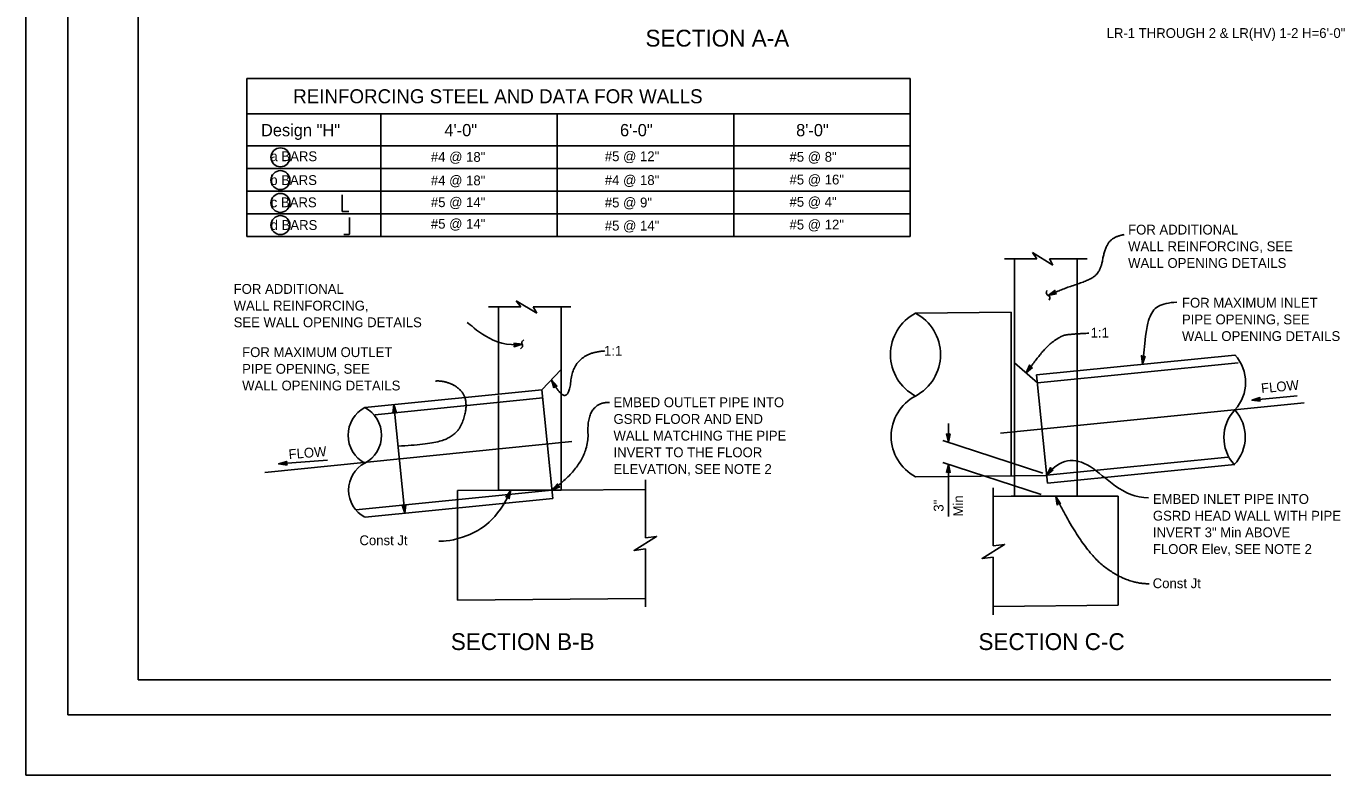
# Model space of a CAD drawing. Extents: x -893 to 867, y -474 to 712.
# Drawn here: x -893 to 31, y -474 to 60 of the extents above; entities that cross this region are included whole.
import ezdxf

# ---------------------------------------------------------------- set-up
doc = ezdxf.new("R2010")
doc.units = 0
for name, color, linetype in [('border_PLOTTING-ELEMENTS', 7, 'Continuous'), ('border_rw_22x34_Cut_Lines', 7, 'Continuous'), ('border_SHEET', 7, 'Continuous'), ('df_DETAIL', 7, 'Continuous'), ('df_DETAIL-anno', 7, 'Continuous'), ('df_QTY-TABLE', 7, 'Continuous'), ('pp_PRESENTATION', 7, 'Continuous')]:
    doc.layers.add(name, color=color, linetype=linetype)

msp = doc.modelspace()

# ---------------------------------------------------------------- linework, layer by layer
at = {"layer": 'border_PLOTTING-ELEMENTS'}
for points in [[(-893.45, -474.04), (866.55, -474.04), (866.55, 711.96), (-893.45, 711.96)], [(-893.45, -474.04), (866.55, -474.04), (866.55, 711.96), (-893.45, 711.96)], [(-863.45, 668.96), (836.55, 668.96), (836.55, -431.04), (-863.45, -431.04)]]:
    msp.add_lwpolyline(points, close=True, dxfattribs=at)
at = {"layer": 'border_rw_22x34_Cut_Lines'}
msp.add_lwpolyline([(-863.45, 668.96), (836.55, 668.96), (836.55, -431.04), (-863.45, -431.04)], close=True, dxfattribs=at)
at = {"layer": 'border_SHEET'}
for p, q in [((-813.45, -406.04), (-813.45, 643.96)), ((811.55, -406.04), (-813.45, -406.04))]:
    msp.add_line(p, q, dxfattribs=at)
at = {"layer": 'df_DETAIL'}
for p, q in [((-172.33, -105.81), (-175.54, -101.34)), ((-175.5, -101.35), (-160.93, -110.27)), ((-195.44, -105.81), (-172.33, -105.81)), ((-188.26, -179.92), (-188.26, -105.81)), ((-160.93, -110.27), (-163.39, -105.81)), ((-163.39, -105.81), (-136.54, -105.81)), ((-143.54, -185.63), (-143.54, -105.81)), ((-540.49, -140.12), (-543.7, -135.65)), ((-543.67, -135.66), (-529.09, -144.58)), ((-563.6, -140.12), (-540.49, -140.12)), ((-556.43, -202.37), (-556.43, -140.12)), ((-529.09, -144.58), (-531.55, -140.12)), ((-531.55, -140.12), (-504.7, -140.12)), ((-511.7, -191.2), (-511.7, -140.12)), ((-258.93, -144.54), (-190.79, -143.86)), ((-190.79, -143.86), (-190.79, -260.53)), ((-31.1, -174.39), (-172.51, -188.53)), ((-525.41, -199.24), (-511.7, -184.79)), ((-188.26, -179.92), (-188.26, -260.51)), ((-171.93, -194.33), (-188.26, -179.92)), ((-28.68, -180.01), (-171.93, -194.33)), ((-511.7, -191.2), (-511.7, -270.85)), ((-172.51, -188.53), (-164.77, -265.93)), ((-143.54, -185.63), (-143.54, -263.8)), ((-651.71, -211.87), (-525.41, -199.24)), ((-556.43, -203.25), (-556.43, -270.85)), ((-525.41, -199.24), (-517.68, -276.64)), ((-644.61, -217.03), (-524.83, -205.05)), ((18.4, -208.52), (-198.18, -230.18)), ((-723.15, -258.1), (-504.03, -236.19)), ((-36.07, -247.19), (-165.35, -260.12)), ((-31.1, -252.56), (-164.77, -265.93)), ((-451.6, -263.52), (-451.6, -304.77)), ((-258.92, -261.21), (-165.35, -260.28)), ((-188.26, -275.09), (-188.26, -260.51)), ((-143.54, -275.09), (-143.54, -263.8)), ((-658.12, -284.82), (-518.26, -270.84)), ((-651.37, -290.01), (-517.68, -276.64)), ((-585.59, -271.14), (-556.43, -270.85)), ((-585.59, -283.74), (-585.59, -271.14)), ((-556.43, -270.85), (-518.26, -270.85)), ((-511.7, -270.85), (-518.26, -270.85)), ((-511.7, -270.85), (-451.6, -270.25)), ((-203.42, -269.25), (-203.42, -310.5)), ((-203.42, -275.24), (-188.26, -275.09)), ((-190.79, -275.09), (-188.26, -275.09)), ((-188.26, -275.09), (-143.54, -275.09)), ((-143.54, -275.09), (-114.37, -275.09)), ((-114.37, -352.87), (-114.37, -275.09)), ((-585.59, -349.37), (-585.59, -283.74)), ((-451.6, -312.77), (-451.6, -354.02)), ((-203.42, -318.5), (-203.42, -359.75)), ((-585.59, -349.37), (-451.6, -348.03)), ((-203.42, -353.76), (-114.37, -352.87))]:
    msp.add_line(p, q, dxfattribs=at)
for points in [[(-451.6, -304.77), (-443.6, -303.77), (-459.6, -313.77), (-451.6, -312.77)], [(-203.42, -310.5), (-195.42, -309.5), (-211.42, -319.5), (-203.42, -318.5)]]:
    msp.add_lwpolyline(points, dxfattribs=at)
for centre, radius, start, end in [((-243.31, -174.1), 33.43, 117.84754, 242.15711), ((-274.54, -174.1), 33.43, 297.84458, 62.15416), ((-52.4, -193.91), 28.9, 317.40475, 42.50687), ((-641.24, -231.69), 22.41, 117.84754, 242.15711), ((-662.18, -231.69), 22.41, 297.84458, 62.15416), ((-243.72, -232.43), 32.55, 117.84283, 242.1524), ((-10.01, -233.32), 28.94, 136.68549, 221.78762), ((-52.68, -232.79), 28.94, 316.7743, 41.87642), ((-641.51, -270.8), 21.82, 117.84283, 242.1524)]:
    msp.add_arc(centre, radius, start, end, dxfattribs=at)
at = {"layer": 'df_DETAIL-anno'}
for p, q in [((-631, -209.8), (-623.26, -287.2)), ((-235.44, -223.33), (-235.44, -236.6)), ((-168.2, -258.6), (-239.49, -235.28)), ((-169.29, -273.94), (-239.49, -250.97)), ((-235.44, -289.61), (-235.44, -252.3))]:
    msp.add_line(p, q, dxfattribs=at)
for points in [[(-158.43, -130.73), (-164.37, -131.89), (-159.49, -128.32), (-159.54, -128.72), (-163.12, -131.34), (-158.77, -130.49), (-159.1, -130.25), (-161.88, -130.8), (-159.59, -129.13), (-159.65, -129.53), (-160.63, -130.25), (-159.43, -130.02), (-159.68, -129.83), (-159.49, -128.32), (-159.68, -129.83)], [(-545.46, -165.91), (-539.47, -166.76), (-545.26, -168.53), (-545.08, -168.16), (-540.84, -166.87), (-545.23, -166.24), (-544.99, -166.57), (-542.18, -166.97), (-544.89, -167.8), (-544.71, -167.43), (-543.54, -167.08), (-544.76, -166.9), (-544.57, -167.16), (-545.26, -168.53), (-544.57, -167.16)], [(-95.12, -175.21), (-96.96, -180.97), (-97.74, -174.98), (-97.41, -175.22), (-96.84, -179.61), (-95.49, -175.39), (-95.85, -175.56), (-96.72, -178.27), (-97.08, -175.46), (-96.75, -175.7), (-96.59, -176.91), (-96.22, -175.74), (-96.5, -175.88), (-97.74, -174.98), (-96.5, -175.88)], [(-175.49, -183.21), (-180.1, -187.13), (-177.58, -181.62), (-177.43, -182), (-179.27, -186.03), (-175.89, -183.16), (-176.3, -183.12), (-178.46, -184.96), (-177.28, -182.38), (-177.13, -182.76), (-177.64, -183.87), (-176.7, -183.08), (-177.01, -183.04), (-177.58, -181.62), (-177.01, -183.04)], [(-516.93, -197.84), (-518.56, -192.02), (-514.61, -196.6), (-515.02, -196.58), (-517.91, -193.22), (-516.72, -197.49), (-516.51, -197.15), (-517.27, -194.41), (-515.43, -196.56), (-515.83, -196.54), (-516.63, -195.61), (-516.3, -196.8), (-516.14, -196.53), (-514.61, -196.6), (-516.14, -196.53)], [(-631.73, -215.81), (-631, -209.8), (-629.11, -215.55), (-629.48, -215.37), (-630.86, -211.17), (-631.4, -215.57), (-631.07, -215.33), (-630.73, -212.51), (-629.85, -215.2), (-630.22, -215.03), (-630.6, -213.86), (-630.75, -215.08), (-630.49, -214.9), (-629.11, -215.55), (-630.49, -214.9)], [(-234.12, -230.7), (-235.44, -236.6), (-236.75, -230.7), (-236.4, -230.91), (-235.44, -235.23), (-234.47, -230.91), (-234.82, -231.11), (-235.44, -233.88), (-236.05, -231.12), (-235.7, -231.33), (-235.43, -232.52), (-235.17, -231.32), (-235.44, -231.48), (-236.75, -230.7), (-235.44, -231.48)], [(-236.76, -258.2), (-235.44, -252.3), (-234.13, -258.2), (-234.48, -257.99), (-235.43, -253.67), (-236.41, -257.99), (-236.06, -257.79), (-235.44, -255.02), (-234.83, -257.78), (-235.17, -257.57), (-235.44, -256.38), (-235.71, -257.58), (-235.44, -257.42), (-234.13, -258.2), (-235.44, -257.42)], [(-160.61, -256.36), (-165.35, -260.12), (-162.65, -254.71), (-162.51, -255.09), (-164.49, -259.05), (-161.01, -256.3), (-161.41, -256.25), (-163.64, -258.01), (-162.37, -255.47), (-162.23, -255.86), (-162.78, -256.95), (-161.82, -256.19), (-162.13, -256.14), (-162.65, -254.71), (-162.13, -256.14)], [(-512.68, -268.48), (-518.26, -270.84), (-514.21, -266.34), (-514.17, -266.75), (-517.14, -270.04), (-513.05, -268.32), (-513.43, -268.16), (-516.04, -269.26), (-514.14, -267.15), (-514.11, -267.56), (-514.93, -268.47), (-513.8, -267.99), (-514.09, -267.87), (-514.21, -266.34), (-514.09, -267.87)], [(-551.12, -275.72), (-547.53, -270.85), (-548.72, -276.78), (-548.95, -276.45), (-548.08, -272.1), (-550.72, -275.67), (-550.31, -275.62), (-548.63, -273.33), (-549.18, -276.11), (-549.42, -275.78), (-549.18, -274.58), (-549.91, -275.57), (-549.6, -275.53), (-548.72, -276.78), (-549.6, -275.53)], [(-157.97, -281.39), (-158.78, -275.39), (-155.5, -280.48), (-155.9, -280.4), (-158.3, -276.68), (-157.71, -281.07), (-157.46, -280.76), (-157.84, -277.94), (-156.3, -280.33), (-156.7, -280.25), (-157.37, -279.22), (-157.2, -280.44), (-157, -280.19), (-155.5, -280.48), (-157, -280.19)], [(-622.54, -281.19), (-623.26, -287.2), (-625.15, -281.45), (-624.78, -281.63), (-623.4, -285.84), (-622.86, -281.43), (-623.19, -281.68), (-623.53, -284.49), (-624.42, -281.8), (-624.05, -281.98), (-623.67, -283.14), (-623.52, -281.92), (-623.77, -282.11), (-625.15, -281.45), (-623.77, -282.11)]]:
    msp.add_lwpolyline(points, close=True, dxfattribs=at)
for points, degree in [([(-164.37, -131.89), (-154.61, -127.43), (-132.79, -120.31), (-126.62, -113.2), (-124.25, -99.44), (-118.56, -89.95), (-110.02, -88.53)], 2), ([(-163.51, -135.3), (-163.11, -134.28), (-162.74, -132.44), (-166, -131.34), (-165.63, -129.49), (-165.24, -128.48)], 3), ([(-72.51, -136.66), (-78.11, -137.06), (-87.31, -138.66), (-92.52, -147.46), (-94.68, -156.82), (-96.96, -180.97)], 3), ([(-578.66, -151.31), (-574.33, -153.91), (-560.88, -169.43), (-539.47, -166.76)], 3), ([(-538.19, -163.48), (-539.1, -164.08), (-540.48, -165.37), (-538.47, -168.16), (-539.84, -169.44), (-540.76, -170.04)], 3), ([(-180.1, -187.13), (-173.22, -178.01), (-163.96, -166.9), (-155.11, -161.03), (-150.58, -159.59), (-135.35, -158.87)], 2), ([(-480.51, -171.51), (-502.78, -172.79), (-506.88, -213.8), (-518.56, -192.02)], 2), ([(-627.86, -239.45), (-602.43, -238.04), (-585.94, -231.03), (-579.62, -216.82), (-579.45, -205.06), (-584.88, -197.35), (-595.58, -192.61), (-601.2, -192.96)], 2), ([(-477.3, -208.2), (-493.44, -208.2), (-491.64, -251.76), (-518.26, -270.84)], 2), ([(-165.35, -260.12), (-155.68, -248.18), (-135.46, -245.74), (-111.03, -276.42), (-92.66, -276.25)], 3), ([(-547.53, -270.85), (-557.04, -292.29), (-580.92, -306.34), (-595.63, -307.44), (-598.91, -307.28)], 3), ([(-92.36, -337.58), (-108.75, -337.58), (-140.66, -312.27), (-158.78, -275.39)], 2)]:
    msp.add_open_spline(points, degree=degree, dxfattribs=at)
at = {"layer": 'df_QTY-TABLE'}
for p, q in [((-735.84, 22.74), (-735.84, -89.88)), ((-262.63, 22.74), (-735.84, 22.74)), ((-262.63, -89.88), (-262.63, 22.74)), ((-262.63, -2.26), (-735.84, -2.26)), ((-640.34, -2.26), (-640.34, -89.88)), ((-514.44, -2.26), (-514.44, -89.88)), ((-388.54, -2.26), (-388.54, -89.88)), ((-262.63, -25.26), (-735.84, -25.26)), ((-262.63, -41.42), (-735.84, -41.42)), ((-262.63, -57.57), (-735.84, -57.57)), ((-667.83, -60.05), (-667.83, -71.9)), ((-262.63, -73.72), (-735.84, -73.72)), ((-667.62, -72.1), (-663.03, -72.12)), ((-662.74, -76.35), (-662.74, -88.2)), ((-735.84, -89.88), (-262.63, -89.88)), ((-662.94, -88.4), (-666.66, -88.32))]:
    msp.add_line(p, q, dxfattribs=at)
for centre in [(-711.92, -33.38), (-711.92, -49.64), (-711.92, -65.91), (-711.92, -81.74)]:
    msp.add_circle(centre, 6.75, dxfattribs=at)
for centre, start, end in [((-667.63, -71.9), 180, 270.58478), ((-662.94, -88.2), 269.41522, 0)]:
    msp.add_arc(centre, 0.2, start, end, dxfattribs=at)
at = {"layer": 'pp_PRESENTATION'}
for p, q in [((-18.98, -206.69), (13.31, -203.55)), ((-713.18, -252.04), (-678.27, -249.29))]:
    msp.add_line(p, q, dxfattribs=at)
for points in [[(-12.98, -207.43), (-18.98, -206.69), (-13.23, -204.81), (-13.41, -205.18), (-17.62, -206.55), (-13.22, -207.1), (-13.46, -206.77), (-16.28, -206.43), (-13.58, -205.55), (-13.76, -205.92), (-14.92, -206.29), (-13.7, -206.45), (-13.89, -206.19), (-13.23, -204.81), (-13.89, -206.19)], [(-707.19, -252.89), (-713.18, -252.04), (-707.4, -250.27), (-707.58, -250.63), (-711.82, -251.93), (-707.43, -252.56), (-707.66, -252.23), (-710.47, -251.83), (-707.76, -251), (-707.94, -251.36), (-709.11, -251.72), (-707.9, -251.89), (-708.08, -251.64), (-707.4, -250.27), (-708.08, -251.64)], [(-707.19, -252.89), (-713.18, -252.04), (-707.4, -250.27), (-707.58, -250.63), (-711.82, -251.93), (-707.43, -252.56), (-707.66, -252.23), (-710.47, -251.83), (-707.76, -251), (-707.94, -251.36), (-709.11, -251.72), (-707.9, -251.89), (-708.08, -251.64), (-707.4, -250.27), (-708.08, -251.64)]]:
    msp.add_lwpolyline(points, close=True, dxfattribs=at)

# ---------------------------------------------------------------- texts
at = {"layer": 'df_DETAIL-anno'}
for s, height, p in [('SECTION A-A', 12, (-451.56, 45.62)), ('LR-1 THROUGH 2 & LR(HV) 1-2 H=6\'-0"', 7.0003, (-122.58, 51.77)), ('FOR ADDITIONAL', 7.0003, (-107.27, -88.45)), ('WALL REINFORCING, SEE', 7.0003, (-107.27, -100.35)), ('WALL OPENING DETAILS', 7.0003, (-107.27, -112.25)), ('FOR ADDITIONAL', 7.0003, (-745.28, -130.77)), ('WALL REINFORCING,', 7.0003, (-745.28, -142.67)), ('FOR MAXIMUM INLET', 7.0003, (-68.85, -140.6)), ('SEE WALL OPENING DETAILS', 7.0003, (-745.28, -154.57)), ('PIPE OPENING, SEE ', 7.0003, (-68.85, -152.5)), ('1:1', 7, (-134.02, -161.94)), ('WALL OPENING DETAILS', 7.0003, (-68.85, -164.4)), ('FOR MAXIMUM OUTLET', 7.0003, (-739.22, -175.86)), ('1:1', 7, (-481.11, -174.89)), ('PIPE OPENING, SEE ', 7.0003, (-739.22, -187.76)), ('WALL OPENING DETAILS', 7.0003, (-739.22, -199.66)), ('EMBED OUTLET PIPE INTO', 7.0003, (-474.34, -211.62)), ('GSRD FLOOR AND END', 7.0003, (-474.34, -223.52)), ('WALL MATCHING THE PIPE', 7.0003, (-474.34, -235.42)), ('INVERT TO THE FLOOR', 7.0003, (-474.34, -247.32)), ('ELEVATION, SEE NOTE 2', 7.0003, (-474.34, -259.22)), ('EMBED INLET PIPE INTO', 7.0003, (-89.6, -280.61)), ('GSRD HEAD WALL WITH PIPE', 7.0003, (-89.6, -292.51)), ('Const Jt', 7, (-655.55, -310.06)), ('INVERT 3" Min ABOVE', 7.0003, (-89.6, -304.41)), ('FLOOR Elev, SEE NOTE 2', 7.0003, (-89.6, -316.31)), ('Const Jt', 7, (-89.72, -340.72)), ('SECTION B-B', 12, (-590.38, -384.85)), ('SECTION C-C', 12, (-214.04, -384.85))]:
    msp.add_text(s, height=height, dxfattribs=at).set_placement(p)
for s, rotation, p in [('FLOW', 5.54394, (-12.08, -201.7)), ('FLOW', 4.60238, (-705.8, -248.71)), ('Min', 90, (-224.93, -289.61)), ('3"', 90, (-238.94, -286.15))]:
    msp.add_text(s, height=7, rotation=rotation, dxfattribs=at).set_placement(p)
at = {"layer": 'df_QTY-TABLE'}
for s, height, p in [('REINFORCING STEEL AND DATA FOR WALLS', 10, (-702.8, 5.18)), ('Design "H"', 8.75, (-725.79, -18.36)), ('4\'-0"', 8.75, (-594.93, -18.36)), ('6\'-0"', 8.75, (-469.7, -18.36)), ('8\'-0"', 8.75, (-344.07, -18.36)), (' a BARS', 7, (-721.64, -36.12)), ('#4 @ 18"', 7, (-604.59, -36.59)), ('#5 @ 12"', 7, (-480.53, -36.13)), ('#5 @ 8"', 7, (-348.79, -36.51)), (' b BARS', 7, (-721.76, -53.12)), ('#4 @ 18"', 7, (-604.59, -53.35)), ('#4 @ 18"', 7, (-480.53, -53.12)), ('#5 @ 16"', 7, (-348.79, -52.75)), (' c BARS', 7, (-721.43, -68.99)), ('#5 @ 14"', 7, (-604.59, -68.9)), ('#5 @ 9"', 7, (-480.53, -69.1)), ('#5 @ 4"', 7, (-348.79, -68.62)), (' d BARS', 7, (-721.5, -85.15)), ('#5 @ 14"', 7, (-604.59, -84.28)), ('#5 @ 14"', 7, (-480.53, -85.61)), ('#5 @ 12"', 7, (-348.79, -84.86))]:
    msp.add_text(s, height=height, dxfattribs=at).set_placement(p)

doc.saveas('drawing.dxf')
